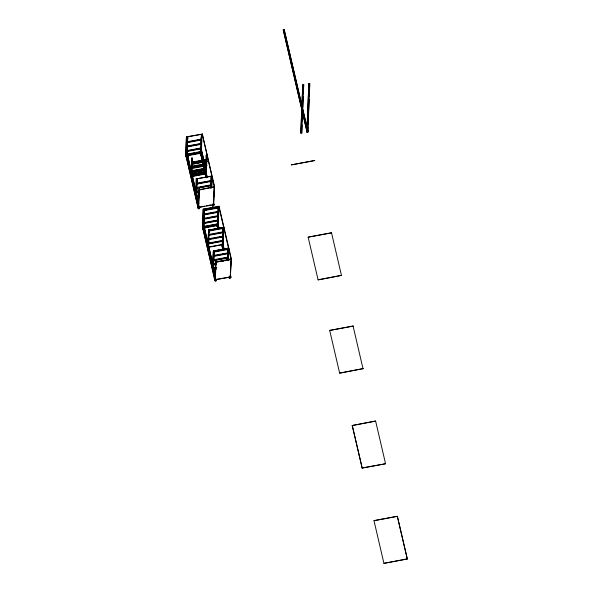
<?xml version="1.0" encoding="UTF-8"?>
<svg xmlns="http://www.w3.org/2000/svg" width="593" height="593" viewBox="0 0 593 593"><rect width="100%" height="100%" fill="white"/><g stroke="black" fill="none" stroke-linecap="round" stroke-linejoin="round"><path stroke-width="0.89" d="M194.519 152.735L185.713 154.373L198.144 207.987L185.698 154.773L187.566 154.425L187.951 156.47L186.083 156.819L185.683 155.121L186.447 136.805L201.472 134.277L200.738 151.845L185.772 154.632L186.447 136.805M186.083 156.819L187.966 156.129M186.224 154.677L186.239 154.276L198.67 207.891L196.135 197.069M186.246 155.944L186.158 155.069L186.246 155.944L201.59 153.09L201.605 152.69L186.269 155.544M186.432 154.906L187.166 137.331L187.692 137.235L187.195 154.736M186.669 154.832L187.166 137.331M187.032 152.957L187.455 142.787M187.573 140.015L187.692 137.235M200.997 148.858L187.166 151.437L187.188 151.037L201.012 148.458M187.447 146.471L187.432 146.864L201.242 144.299L201.146 143.417L187.336 145.989L187.447 146.471L201.257 143.899M190.516 174.727L190.531 174.335L205.993 171.451M190.531 174.335L190.627 175.209L206.09 172.326L206.105 171.933M190.872 176.262L190.894 175.862L206.349 172.986L206.46 173.46L206.446 173.86L190.983 176.736L190.894 175.862M206.134 167.989L206.231 168.864L191.235 171.659L191.139 170.784L205.741 168.167L200.923 147.568L200.404 147.664L207.239 177.255M191.309 166.722L191.324 166.322L206.327 163.527L206.438 164.009L206.416 164.409L191.42 167.196L191.309 166.722L206.438 164.009M206.497 159.391L191.502 162.178L191.48 162.578L191.591 163.053L205.712 160.429M191.235 171.659L191.25 171.258L206.245 168.464M191.591 163.053L191.502 162.178M191.094 175.513L191.828 157.946L192.354 157.849L191.821 176.269L195.816 193.362M206.282 169.353L206.379 170.235L191.532 172.993L191.435 172.118L206.282 169.353L206.394 169.835L191.546 172.6L191.435 172.118M191.598 168.049L191.613 167.649L206.609 164.854L206.705 165.729L191.709 168.523L191.598 168.049L206.72 165.328M191.769 163.905L191.784 163.505L206.787 160.71L206.875 161.585L191.88 164.38L191.769 163.905L205.882 161.274M191.331 175.439L191.828 157.946M191.732 172.645L192.199 161.548M210.975 187.306L211.138 176.106L196.172 178.893L195.512 196.32L199.033 195.668M196.231 197.469L196.765 179.049L196.031 196.617L196.55 196.52L196.906 188.196M197.098 183.571L197.291 178.953L196.75 197.373M197.202 183.541L211.004 180.969L211.115 181.451L197.313 184.015L197.217 183.141L211.019 180.576L211.13 181.05L197.328 183.622L197.217 183.141M199.834 152.483L200.234 154.187L202.102 153.839M197.758 205.86L197.773 205.46L197.869 206.334M203.948 168.316L200.167 151.682L206.282 177.841M197.914 207.965L197.528 205.912L197.914 207.965L199.797 207.268L199.715 207.691M199.834 189.834L199.633 188.982L199.115 189.078L198.373 206.646L198.9 206.549M196.276 152.408L200.693 151.586L200.152 152.082M201.064 142.735L201.294 137.191M198.573 207.513L199.115 189.078M200.871 152.838L201.412 134.418L201.931 134.322L201.398 152.742M199.478 192.681L199.633 188.982M201.316 149.11L201.702 139.866M199.204 207.394L199.189 207.795L196.446 196.068M201.479 152.609L201.494 152.216L185.683 155.121M202.154 135.715L202.228 133.87L214.31 186.758L213.473 204.466M218.528 228.387L217.461 223.88L202.495 226.667L214.925 280.281L202.48 227.067L204.348 226.719L204.733 228.765L202.858 229.113L202.465 227.408L203.229 209.099L218.254 206.564L217.52 224.132L202.554 226.919L203.229 209.099M205.2 168.664L200.404 147.664M202.858 229.113L204.748 228.416M202.999 226.963L203.021 226.57L215.444 280.178L212.917 269.355M203.028 228.238L202.932 227.356L203.028 228.238L218.372 225.377L218.387 224.977L218.276 224.502L202.465 227.408M203.451 227.119L204.474 209.529L203.948 209.625L203.214 227.193L203.733 227.097L204.081 218.773M205.423 172.845L206.156 155.277L206.683 155.181L205.623 173.697M205.727 168.56L205.741 168.167M204.2 216L204.429 210.456M205.949 172.748L206.408 161.652M206.564 157.953L206.683 155.181M204.303 213.977L204.415 214.451L218.217 211.879L218.105 211.404L204.303 213.977L204.281 214.369L204.392 214.851L218.202 212.279L218.091 211.805L216.363 212.124M203.933 227.949L204.592 210.144L218.913 207.461L218.713 206.609L218.187 206.705L217.653 225.125L218.506 228.787M206.149 173.601L207.224 155.203M206.349 172.986L206.334 173.386L192.695 175.921M206.609 164.854L206.705 165.729M206.787 160.71L206.875 161.585M223.591 227.453L208.566 229.98L207.846 247.148L221.048 244.694M207.876 247.807L208.625 230.232M208.566 229.98L208.076 248.66L208.595 248.563L209.136 230.121L222.938 227.556L222.405 245.991L222.924 245.895L223.709 227.497M210.641 187.855L210.76 185.149M210.7 188.114L211.204 176.284L211.723 176.18L211.456 188.129M208.395 247.711L208.788 238.46M209.018 232.916L209.136 230.121M208.692 243.923L208.595 243.048L222.397 240.476L222.508 240.958L222.494 241.351L208.692 243.923L208.58 243.449L212.894 242.648M208.869 239.616L208.773 238.742L222.583 236.17L222.671 237.044L208.869 239.616L208.758 239.142L222.694 236.644L222.671 237.044M211.338 185.431L211.723 176.18M211.456 187.633L212.198 176.492L212.124 178.337M211.731 187.581L212.005 181.11M212.079 204.985L214.169 205L214.184 204.607L197.929 207.617M212.598 205.297L212.613 204.896M213.117 205.2L213.139 204.8M213.71 198.922L213.428 204.733L213.228 203.881M213.784 197.069L214.214 186.899L199.248 189.686L198.514 207.254L204.674 206.112M213.643 205.104L213.658 204.704M202.228 133.87L214.592 186.706L213.569 204.326M212.672 268.347L213.332 250.921L228.298 248.133L213.398 251.173L212.672 268.347L216.193 267.688M212.813 268.903L213.547 251.336L214.073 251.239L214.266 252.092L213.747 252.188L213.006 269.756L213.532 269.659L214.177 251.128L228.505 248.474L228.705 249.327L214.273 252.003M213.332 268.807L213.569 263.262M213.68 260.49L214.073 251.239M213.799 260.142L213.814 259.741L227.623 257.169L227.719 258.051L213.91 260.616L213.799 260.142L227.601 257.57M213.999 255.435L214.095 256.309L227.897 253.737L227.912 253.337L227.801 252.863L213.999 255.435L214.11 255.909L227.912 253.337M214.162 251.521L214.177 251.128M216.615 224.777L217.016 226.474L218.261 226.244M214.533 278.154L214.555 277.754L215.229 281.252L215.081 279.599M217.987 228.883L216.949 223.976L218.002 228.483M214.688 280.252L214.31 278.206L214.688 280.252L216.564 279.903M216.645 262.239L216.415 261.268L215.889 261.365L215.155 278.94L215.682 278.836M217.653 219.254L217.883 213.71M215.348 279.8L216.03 261.98L231.055 259.445L216.089 262.232L215.889 261.365M216.067 269.593L216.141 267.747M218.306 216.378L217.979 224.176L219.032 228.69M218.52 211.234L219.01 206.156L231.366 258.993L230.351 276.62M218.18 225.029L218.913 207.461M215.971 280.081L215.985 279.681M218.276 224.502L218.254 224.903L207.431 226.919M216.497 279.985L216.578 279.562M222.205 245.139L222.938 227.571M222.872 232.337L222.857 232.738L209.047 235.31L209.07 234.91L222.872 232.337L222.76 231.863L208.958 234.435M223.109 237.133L222.924 245.895M223.153 234.872L223.487 228.097M223.168 237.393L222.872 244.62L207.906 247.407M223.25 235.584L223.554 228.349M223.872 230.217L223.991 227.445L208.61 230.24M227.519 259.667L227.942 249.497M227.719 258.051L227.734 257.651L213.925 260.216L213.814 259.741M227.756 259.593L227.979 248.556L228.075 249.431L228.09 249.03L214.288 251.602M227.868 260.134L228.209 252.003M228.038 259.571L228.349 252.173M228.238 260.423L228.98 248.778L228.824 252.477M228.513 259.875L228.594 258.029M228.861 277.272L230.944 277.294L230.966 276.894L214.703 279.911M229.372 277.591L229.395 277.19M230.321 259.593L230.343 259.193L216.534 261.765M229.899 277.487L229.914 277.087M230.21 277.02L230.284 275.174M230.358 273.321L230.862 261.305M218.728 206.208L231.085 259.045L230.314 277.013L216.171 279.385M230.425 277.391L230.44 276.99M302.096 110.706L283.239 29.82L284.173 29.65L302.2 106.725M301.563 104.264L284.173 29.65M300.755 132.684L302.764 84.769L303.698 84.599L301.8 132.988L300.866 133.158L300.755 132.684L301.689 132.513L302 125.138M300.866 133.158L302.764 84.769M302.156 121.454L302.615 110.394M302.734 107.629L303.193 96.577M303.312 93.813L303.698 84.599M302.83 109.416L308.071 131.824L306.952 132.024L306.84 131.55L308.849 83.635L309.783 83.465L307.893 131.854L307.975 126.769M306.952 132.024L308.849 83.635M308.071 131.824L307.122 132.217L283.239 29.82M308.049 124.93L308.516 113.871M308.664 110.187L309.131 99.127M309.249 96.362L309.709 85.303M308.145 237.163L331.524 232.812L308.145 237.163L318.093 279.859L341.479 275.382L318.093 279.859M329.693 330.427L353.08 326.076L329.693 330.427L339.648 373.123L363.035 368.646L339.648 373.123M352.227 425.522L375.614 421.052L385.561 463.741L362.182 468.092L352.227 425.522L375.614 421.052M362.182 468.092L352.235 425.403M373.983 520.661L397.362 516.303L373.983 520.661L383.93 563.35L407.309 558.999L397.362 516.303M385.561 463.741L362.19 467.973M383.93 563.35L407.317 558.88M214.681 278.569L214.925 278.94M283.232 30.05L284.166 29.872M302.875 85.244L303.809 85.073M308.96 84.11L309.902 83.939M186.513 137.057L201.472 134.277M201.613 135.271L202.131 135.167M187.366 138.184L187.892 138.087M187.521 141.683L201.323 139.11L201.435 139.592L187.633 142.157M187.507 142.083L195.267 140.637M196.995 140.311L201.309 139.511L201.42 139.985L187.618 142.557M187.321 146.389L201.131 143.817M200.908 147.968L187.077 150.555L187.166 151.437M187.054 150.956L200.886 148.383M306.84 131.55L307.782 131.379M187.944 155.129L198.774 153.113M186.632 155.751L187.151 155.655M200.249 153.839L202.117 153.491M192.028 158.798L192.555 158.702M193.244 162.252L204.718 160.117M191.613 162.66L205.727 160.028M206.898 161.192L191.895 163.979L191.784 163.505M191.124 171.177L205.237 168.553M191.42 172.519L194.044 172.029M195.786 171.703L206.268 169.754M193.244 174.223L195.06 173.882M196.883 173.541L205.067 172.022M190.642 174.809L205.193 172.096M191.005 176.336L206.46 173.46M211.197 176.366L196.172 178.893M211.397 177.129L211.923 177.033M196.965 179.901L197.491 179.798M197.017 187.848L210.826 185.283M210.952 185.357L197.15 187.929L197.039 187.455L210.841 184.883L210.938 185.757L197.128 188.329M199.307 189.945L214.214 186.899M199.441 191.28L196.854 191.761L196.965 192.236L199.552 191.754M197.699 191.999L199.426 191.68M196.95 192.636L199.537 192.154M195.453 196.068L198.974 195.408M199.27 196.098L195.631 196.78L195.616 197.18L199.248 196.498M199.381 196.579L195.742 197.254L195.727 197.654L199.359 196.98M206.431 205.778L210.834 204.963M203.288 209.351L218.254 206.564M204.481 209.663L218.283 207.098M206.186 209.744L213.954 208.299M215.682 207.973L218.268 207.491M218.38 207.973L204.578 210.537L204.466 210.063M206.875 213.888L214.636 212.442M204.118 218.283L217.927 215.711L218.016 216.586L204.214 219.158M204.103 218.684L205.83 218.357M207.557 218.039L209.277 217.72M211.004 217.394L217.905 216.111M204.229 218.758L218.039 216.186M204.785 222.827L209.959 221.864M211.686 221.545L216.868 220.581M204.036 223.465L217.839 220.892M216.927 224.376L217.453 224.273M203.822 227.593L205.623 227.252M203.043 227.838L218.387 224.977M217.031 226.133L218.276 225.903M208.81 231.092L223.665 228.327L223.465 227.475M214.614 242.322L222.382 240.877L222.494 241.351M208.706 243.523L222.508 240.958M218.476 250.72L223.65 249.757M216.571 255.353L224.332 253.908M226.059 253.582L227.786 253.263L227.897 253.737M221.826 261.276L223.546 260.957M225.273 260.638L227 260.312M216.223 263.566L213.636 264.048L213.747 264.53L216.334 264.048M214.481 264.293L216.208 263.967M213.732 264.93L216.319 264.448M212.613 268.088L214.377 267.762M204.125 229.802L204.162 228.765M203.117 227.63L203.073 228.668M201.42 154.632L201.613 155.129L201.538 153.839M213.154 205.689L213.347 206.186L213.272 204.904M186.491 155.892L195.29 193.459M186.521 157.404L186.195 155.685M198.922 208.017L199.196 208.825L199.048 207.172M302.815 109.638L307.011 127.562M307.433 129.356L308.056 132.046M331.524 232.812L341.479 275.5M353.08 326.076L363.027 368.764M397.354 516.429L407.309 558.999M302.719 113.396L307.122 132.217M301.689 132.513L301.8 132.988M214.162 187.166L213.962 186.313L213.443 186.41L213.636 187.262M230.944 259.452L230.744 258.6L230.217 258.704L230.455 259.675M206.156 155.277L206.357 156.129M222.924 227.949L223.035 228.431L223.05 228.031L209.247 230.603L209.233 231.003L209.121 230.521M206.305 163.927L206.416 164.409M206.119 168.39L206.231 168.864M201.116 148.865L204.681 164.083M205.096 165.877L205.519 167.671M213.762 202.799L214.169 205M230.329 274.188L230.944 277.294M201.702 152.319L202.532 155.87M203.569 160.303L204.192 162.964M230.336 275.226L230.714 277.272L230.321 275.567M223.472 245.947L223.887 247.726M201.405 152.786L207.105 177.144M217.994 223.776L219.047 228.29M222.634 243.619L224.021 249.549M222.827 244.924L223.887 249.431M200.679 151.586L206.594 176.84M200.886 152.89L206.579 177.24M222.323 244.62L223.376 249.134M212.702 203.977L212.902 204.83M222.516 245.925L223.146 248.63M229.484 276.271L229.684 277.124M204.37 170.124L206.053 177.337M221.797 244.716L222.857 249.23M221.574 244.212L222.835 249.631M203.948 209.625L204.148 210.478M213.547 251.336L213.747 252.188M191.324 166.322L191.435 166.796M191.613 167.649L191.724 168.123M191.502 172.118L187.284 154.084L191.28 171.614M192.139 174.824L195.935 191.057M196.987 195.571L198.885 203.688M191.91 174.32L195.497 189.656M196.972 195.972L198.447 202.28M208.491 245.309L204.066 226.37L207.846 243.004M208.914 247.118L213.139 265.153M213.769 267.858L215.459 275.078M208.269 244.813L212.487 262.847M213.754 268.258L215.014 273.669M187.18 155.981L191.191 173.119M192.036 176.729L196.046 193.867M196.461 195.668L198.996 206.49M186.958 155.477L191.176 173.519M215.563 277.88L203.54 226.467L213.02 267.458M213.436 269.259L215.341 277.376M203.214 227.868L212.494 267.554M229.78 277.324L230.128 278.48L230.054 277.198M218.046 226.259L218.394 227.416L218.254 225.763M203.147 229.031L203.495 230.188L203.347 228.535M228.965 277.094L229.38 278.621L229.306 277.331M212.183 204.8L212.598 206.327L212.524 205.045M215.83 279.459L216.008 281.097L215.555 279.592M198.299 207.313L198.485 208.944L197.973 207.076M187.314 156.107L187.514 157.634M186.565 156.248L186.765 157.775M217.572 226.267L217.683 227.542L217.171 225.674M200.79 153.98L200.901 155.247L200.39 153.379M291.363 164.876L314.742 160.525L291.363 164.876M217.742 220.018L203.94 222.59L204.051 223.064L217.853 220.5L217.742 220.018"/></g></svg>
